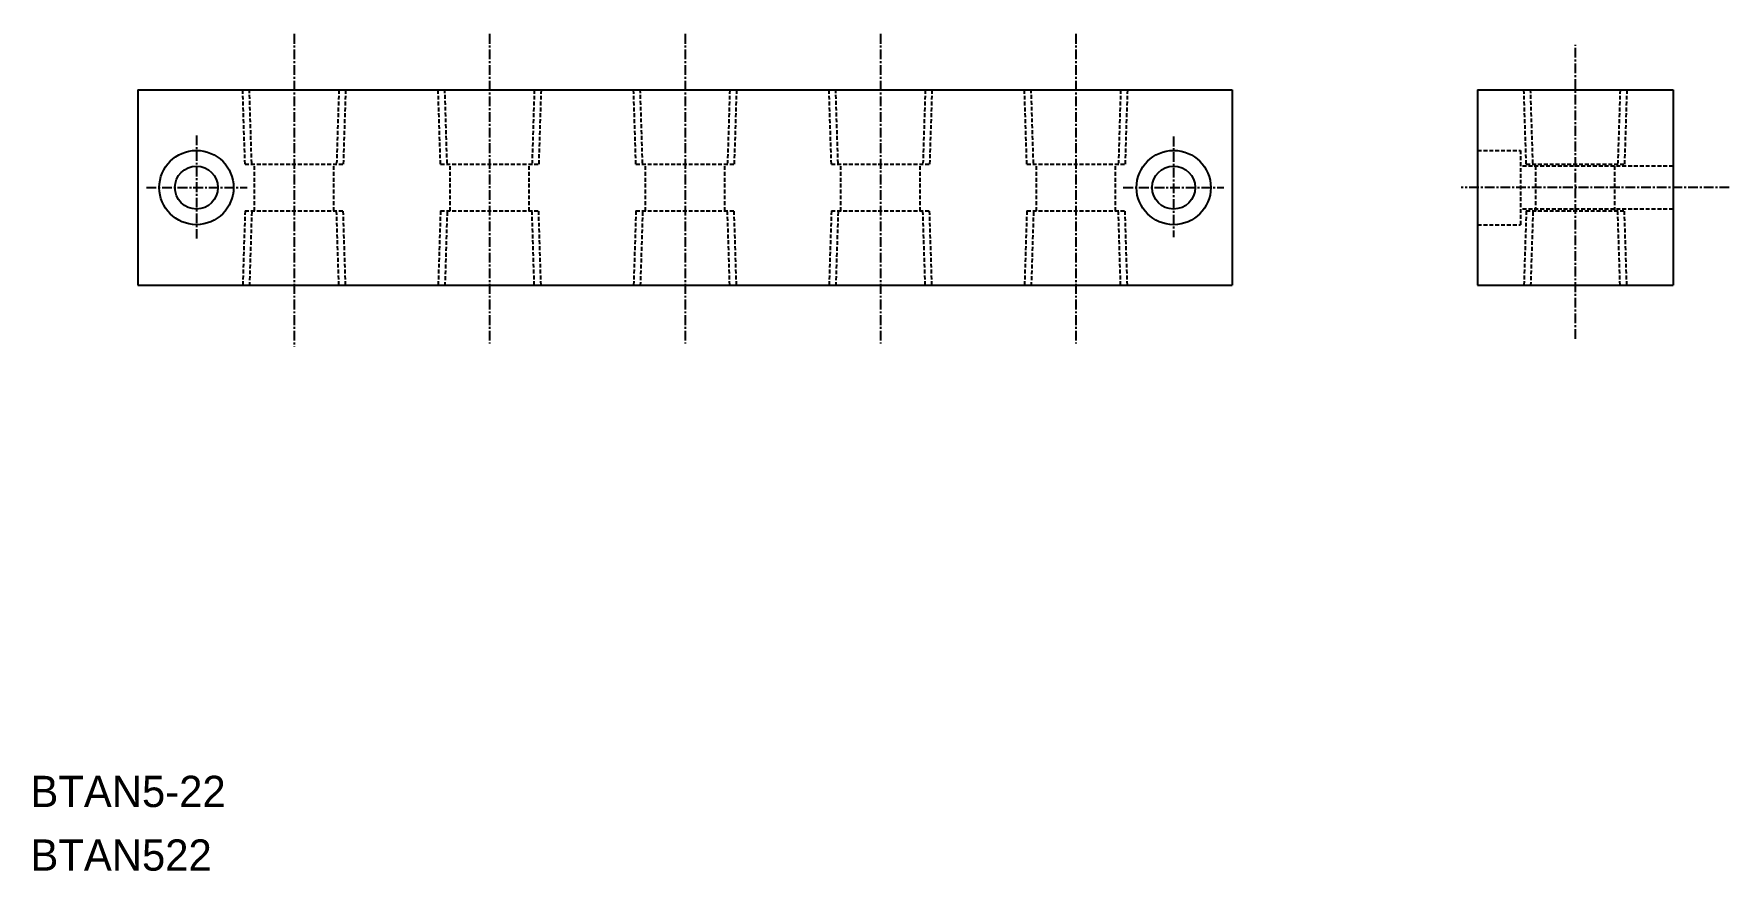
# Model space of a CAD drawing. Extents: x 4307 to 4524, y 17307 to 17415.
import ezdxf

# ---------------------------------------------------------------- set-up
doc = ezdxf.new("R2010")
doc.units = 0
doc.linetypes.add('CENTER', pattern=[2, 1.25, -0.25, 0.25, -0.25])
doc.linetypes.add('DASHED', pattern=[0.75, 0.5, -0.25])
doc.layers.get('0').update_dxf_attribs({"linetype": 'CONTINUOUS'})
doc.layers.add('CENTER', color=1, linetype='CENTER')

msp = doc.modelspace()

# ---------------------------------------------------------------- linework, layer by layer
at = {"color": 7, "linetype": 'CONTINUOUS'}
for p, q in [((4320.26, 17407.39), (4460.26, 17407.39)), ((4320.26, 17407.39), (4320.26, 17382.39)), ((4460.26, 17407.39), (4460.26, 17382.39)), ((4491.64, 17407.39), (4516.64, 17407.39)), ((4491.64, 17407.39), (4491.64, 17382.39)), ((4516.64, 17407.39), (4516.64, 17382.39)), ((4320.26, 17382.39), (4460.26, 17382.39)), ((4491.64, 17382.39), (4516.64, 17382.39))]:
    msp.add_line(p, q, dxfattribs=at)
at = {"color": 3, "linetype": 'DASHED'}
for p, q in [((4333.98, 17397.89), (4333.68, 17407.39)), ((4334.83, 17397.99), (4334.54, 17407.39)), ((4345.98, 17407.39), (4345.69, 17397.99)), ((4346.84, 17407.39), (4346.54, 17397.89)), ((4358.98, 17397.89), (4358.68, 17407.39)), ((4359.83, 17397.99), (4359.54, 17407.39)), ((4370.98, 17407.39), (4370.69, 17397.99)), ((4371.84, 17407.39), (4371.54, 17397.89)), ((4383.98, 17397.89), (4383.68, 17407.39)), ((4384.83, 17397.99), (4384.54, 17407.39)), ((4395.98, 17407.39), (4395.69, 17397.99)), ((4396.84, 17407.39), (4396.54, 17397.89)), ((4408.98, 17397.89), (4408.68, 17407.39)), ((4409.83, 17397.99), (4409.54, 17407.39)), ((4420.98, 17407.39), (4420.69, 17397.99)), ((4421.84, 17407.39), (4421.54, 17397.89)), ((4433.98, 17397.89), (4433.68, 17407.39)), ((4434.83, 17397.99), (4434.54, 17407.39)), ((4445.98, 17407.39), (4445.69, 17397.99)), ((4446.84, 17407.39), (4446.54, 17397.89)), ((4497.86, 17397.89), (4497.56, 17407.39)), ((4498.71, 17397.99), (4498.42, 17407.39)), ((4509.86, 17407.39), (4509.57, 17397.99)), ((4510.72, 17407.39), (4510.42, 17397.89)), ((4491.64, 17399.64), (4497.14, 17399.64)), ((4497.14, 17399.64), (4497.14, 17390.14)), ((4333.98, 17397.89), (4346.54, 17397.89)), ((4335.2, 17391.89), (4335.2, 17397.89)), ((4345.33, 17391.89), (4345.33, 17397.89)), ((4358.98, 17397.89), (4371.54, 17397.89)), ((4360.2, 17391.89), (4360.2, 17397.89)), ((4370.33, 17391.89), (4370.33, 17397.89)), ((4383.98, 17397.89), (4396.54, 17397.89)), ((4385.2, 17391.89), (4385.2, 17397.89)), ((4395.33, 17391.89), (4395.33, 17397.89)), ((4408.98, 17397.89), (4421.54, 17397.89)), ((4410.2, 17391.89), (4410.2, 17397.89)), ((4420.33, 17391.89), (4420.33, 17397.89)), ((4433.98, 17397.89), (4446.54, 17397.89)), ((4435.2, 17391.89), (4435.2, 17397.89)), ((4445.33, 17391.89), (4445.33, 17397.89)), ((4516.64, 17397.64), (4497.14, 17397.64)), ((4497.86, 17397.89), (4510.42, 17397.89)), ((4499.07, 17391.89), (4499.07, 17397.89)), ((4509.2, 17391.89), (4509.2, 17397.89)), ((4333.98, 17391.89), (4333.68, 17382.39)), ((4333.98, 17391.89), (4346.54, 17391.89)), ((4334.83, 17391.79), (4334.54, 17382.39)), ((4345.98, 17382.39), (4345.69, 17391.79)), ((4346.84, 17382.39), (4346.54, 17391.89)), ((4358.98, 17391.89), (4358.68, 17382.39)), ((4358.98, 17391.89), (4371.54, 17391.89)), ((4359.83, 17391.79), (4359.54, 17382.39)), ((4370.98, 17382.39), (4370.69, 17391.79)), ((4371.84, 17382.39), (4371.54, 17391.89)), ((4383.98, 17391.89), (4383.68, 17382.39)), ((4383.98, 17391.89), (4396.54, 17391.89)), ((4384.83, 17391.79), (4384.54, 17382.39)), ((4395.98, 17382.39), (4395.69, 17391.79)), ((4396.84, 17382.39), (4396.54, 17391.89)), ((4408.98, 17391.89), (4408.68, 17382.39)), ((4408.98, 17391.89), (4421.54, 17391.89)), ((4409.83, 17391.79), (4409.54, 17382.39)), ((4420.98, 17382.39), (4420.69, 17391.79)), ((4421.84, 17382.39), (4421.54, 17391.89)), ((4433.98, 17391.89), (4433.68, 17382.39)), ((4433.98, 17391.89), (4446.54, 17391.89)), ((4434.83, 17391.79), (4434.54, 17382.39)), ((4445.98, 17382.39), (4445.69, 17391.79)), ((4446.84, 17382.39), (4446.54, 17391.89)), ((4491.64, 17390.14), (4497.14, 17390.14)), ((4516.64, 17392.14), (4497.14, 17392.14)), ((4497.86, 17391.89), (4497.56, 17382.39)), ((4497.86, 17391.89), (4510.42, 17391.89)), ((4498.71, 17391.79), (4498.42, 17382.39)), ((4509.86, 17382.39), (4509.57, 17391.79)), ((4510.72, 17382.39), (4510.42, 17391.89))]:
    msp.add_line(p, q, dxfattribs=at)
at = {"color": 7, "linetype": 'CONTINUOUS'}
for centre, radius in [((4327.76, 17394.89), 4.75), ((4452.76, 17394.89), 4.75), ((4327.76, 17394.89), 2.75), ((4452.76, 17394.89), 2.75)]:
    msp.add_circle(centre, radius, dxfattribs=at)
at = {"layer": 'CENTER', "color": 1, "linetype": 'CENTER'}
for p, q in [((4340.26, 17414.55), (4340.26, 17374.52)), ((4365.26, 17414.55), (4365.26, 17374.94)), ((4390.26, 17414.55), (4390.26, 17374.94)), ((4415.26, 17414.55), (4415.26, 17374.94)), ((4440.26, 17414.55), (4440.26, 17374.94)), ((4504.14, 17375.52), (4504.14, 17413.14)), ((4327.76, 17401.57), (4327.76, 17388.39)), ((4452.76, 17401.41), (4452.76, 17388.55)), ((4321.36, 17394.89), (4334.23, 17394.89)), ((4446.32, 17394.89), (4459.19, 17394.89)), ((4523.81, 17394.89), (4489.54, 17394.89))]:
    msp.add_line(p, q, dxfattribs=at)

# ---------------------------------------------------------------- texts
at = {"color": 7, "linetype": 'CONTINUOUS'}
for s, p in [('BTAN5-22', (4306.53, 17315.62)), ('BTAN522', (4306.53, 17307.48))]:
    msp.add_text(s, height=4, dxfattribs=at).set_placement(p)

doc.saveas('drawing.dxf')
